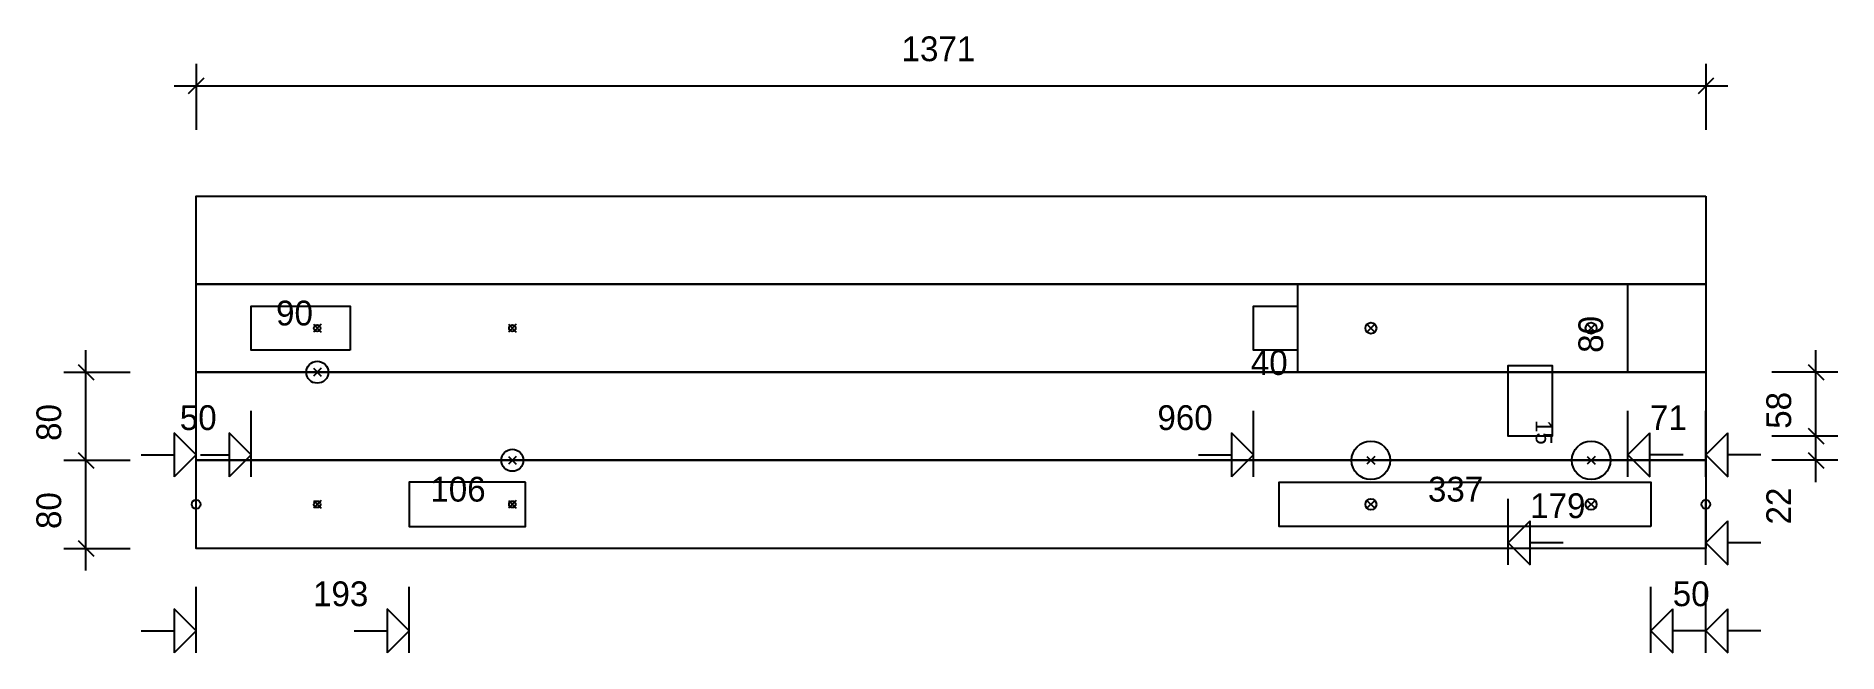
# Model space of a CAD drawing. Header units: millimetres. Extents: x -145 to 1491, y -95 to 465.
import ezdxf
from ezdxf.enums import TextEntityAlignment as Align

# ---------------------------------------------------------------- set-up
doc = ezdxf.new("R2010")
doc.units = ezdxf.units.MM
for name, color, linetype in [('1_EnPR', 7, 'CONTINUOUS'), ('CONTOUR', 7, 'CONTINUOUS'), ('CUT_HANDRAIL', 7, 'CONTINUOUS'), ('CUT_OPENING', 7, 'CONTINUOUS'), ('CUT_STEP', 7, 'CONTINUOUS'), ('CUT_STEPTEXT', 7, 'CONTINUOUS'), ('CUT_VANGTENON', 7, 'CONTINUOUS'), ('DIMLINES', 7, 'CONTINUOUS'), ('DIMLINESTEXT', 7, 'CONTINUOUS'), ('DRILLINGS', 7, 'CONTINUOUS')]:
    doc.layers.add(name, color=color, linetype=linetype)

msp = doc.modelspace()

# ---------------------------------------------------------------- linework, layer by layer
at = {"layer": '1_EnPR', "color": 0}
for centre in [(0, 40), (1370.684, 40)]:
    msp.add_circle(centre, 4, dxfattribs=at)
at = {"layer": 'CONTOUR', "color": 0, "linetype": '0'}
for points in [[(1370.684, 320), (1370.684, 240), (0, 240), (0, 320), (1370.684, 320)], [(1370.684, 240), (1370.684, 160), (0, 160), (0, 240), (1370.684, 240)], [(1370.684, 160), (1370.684, 80), (0, 80), (0, 160), (1370.684, 160)], [(1370.684, 80), (1370.684, 0), (0, 0), (0, 80), (1370.684, 80)]]:
    msp.add_lwpolyline(points, dxfattribs=at)
at = {"layer": 'CUT_HANDRAIL', "color": 1, "linetype": '1'}
for points in [[(140, 180.001), (95, 180.001), (50, 180.001), (50, 220.001), (140, 220.001), (140, 180.001)], [(1000, 220.001), (1000, 200.001), (1000, 180.001), (960, 180.001), (960, 220.001), (1000, 220.001)], [(299.19, 60), (246.274, 60), (193.359, 60), (193.359, 20), (299.19, 20), (299.19, 60)]]:
    msp.add_lwpolyline(points, dxfattribs=at)
at = {"layer": 'CUT_OPENING', "color": 1, "linetype": '1'}
msp.add_lwpolyline([(1000, 160), (1150, 160), (1300, 160), (1300, 240), (1000, 240), (1000, 160)], dxfattribs=at)
at = {"layer": 'CUT_STEP', "color": 1, "linetype": '1'}
msp.add_lwpolyline([(1231.25, 160), (1231.25, 131), (1231.25, 102), (1191.25, 102), (1191.25, 160), (1191.25, 166), (1231.25, 166), (1231.25, 160)], dxfattribs=at)
at = {"layer": 'CUT_VANGTENON', "color": 1, "linetype": '1'}
msp.add_lwpolyline([(1320.684, 20), (1152.002, 20), (983.32, 20), (983.32, 60), (1320.684, 60), (1320.684, 20)], dxfattribs=at)
at = {"layer": 'DIMLINES', "color": 0}
for p, q in [((7.071, 427.071), (-7.071, 412.929)), ((0, 440), (0, 380)), ((1377.755, 427.071), (1363.613, 412.929)), ((1370.684, 440), (1370.684, 380)), ((-20, 420), (1390.684, 420)), ((-100, 60), (-100, 180)), ((1470.684, 60), (1470.684, 180)), ((-107.071, 167.071), (-92.929, 152.929)), ((1463.613, 167.071), (1477.755, 152.929)), ((-120, 160), (-60, 160)), ((1490.684, 160), (1430.684, 160)), ((0, 65), (0, 125)), ((50, 65), (50, 125)), ((960, 65), (960, 125)), ((1300, 65), (1300, 125)), ((1370.684, 65), (1370.684, 125)), ((-100, -20), (-100, 100)), ((0, 85), (-20, 105)), ((-20, 105), (-20, 65)), ((50, 85), (30, 105)), ((30, 105), (30, 65)), ((960, 85), (940, 105)), ((940, 105), (940, 65)), ((1300, 85), (1320, 105)), ((1320, 65), (1320, 105)), ((1370.684, 85), (1390.684, 105)), ((1390.684, 65), (1390.684, 105)), ((1490.684, 102), (1430.684, 102)), ((1463.613, 109.071), (1477.755, 94.929)), ((-107.071, 87.071), (-92.929, 72.929)), ((-107.071, 87.071), (-92.929, 72.929)), ((-50, 85), (-20, 85)), ((0, 85), (-20, 65)), ((4, 85), (30, 85)), ((50, 85), (30, 65)), ((910, 85), (940, 85)), ((960, 85), (940, 65)), ((1300, 85), (1320, 65)), ((1350, 85), (1320, 85)), ((1370.684, 85), (1390.684, 65)), ((1420.684, 85), (1390.684, 85)), ((1463.613, 87.071), (1477.755, 72.929)), ((-120, 80), (-60, 80)), ((-120, 80), (-60, 80)), ((1490.684, 80), (1430.684, 80)), ((1191.25, -15), (1191.25, 45)), ((1370.684, -15), (1370.684, 45)), ((1191.25, 5), (1211.25, 25)), ((1211.25, -15), (1211.25, 25)), ((1370.684, 5), (1390.684, 25)), ((1390.684, -15), (1390.684, 25)), ((-120, 0), (-60, 0)), ((-107.071, 7.071), (-92.929, -7.071)), ((1191.25, 5), (1211.25, -15)), ((1241.25, 5), (1211.25, 5)), ((1370.684, 5), (1390.684, -15)), ((1420.684, 5), (1390.684, 5)), ((0, -95), (0, -35)), ((193.359, -95), (193.359, -35)), ((1320.684, -95), (1320.684, -35)), ((1370.684, -95), (1370.684, -35)), ((0, -75), (-20, -55)), ((-20, -55), (-20, -95)), ((193.359, -75), (173.359, -55)), ((173.359, -55), (173.359, -95)), ((1320.684, -75), (1340.684, -55)), ((1340.684, -95), (1340.684, -55)), ((1370.684, -75), (1390.684, -55)), ((1390.684, -95), (1390.684, -55)), ((-50, -75), (-20, -75)), ((0, -75), (-20, -95)), ((143.359, -75), (173.359, -75)), ((193.359, -75), (173.359, -95)), ((1320.684, -75), (1340.684, -95)), ((1370.684, -75), (1340.684, -75)), ((1370.684, -75), (1390.684, -95)), ((1420.684, -75), (1390.684, -75))]:
    msp.add_line(p, q, dxfattribs=at)
at = {"layer": 'DRILLINGS', "color": 3}
for p, q in [((113.536, 203.537), (106.464, 196.466)), ((106.466, 203.537), (113.534, 196.466)), ((290.626, 203.536), (283.555, 196.464)), ((283.556, 203.536), (290.625, 196.464)), ((1070.123, 203.536), (1063.051, 196.464)), ((1063.053, 203.536), (1070.121, 196.464)), ((1270.123, 203.536), (1263.051, 196.464)), ((1263.053, 203.536), (1270.121, 196.464)), ((113.536, 163.536), (106.464, 156.464)), ((106.466, 163.536), (113.534, 156.464)), ((290.626, 83.536), (283.555, 76.464)), ((283.556, 83.536), (290.625, 76.464)), ((1070.123, 83.536), (1063.051, 76.464)), ((1063.053, 83.536), (1070.121, 76.464)), ((1270.123, 83.536), (1263.051, 76.464)), ((1263.053, 83.536), (1270.121, 76.464)), ((113.536, 43.534), (106.464, 36.463)), ((106.466, 43.534), (113.534, 36.463)), ((290.626, 43.536), (283.555, 36.464)), ((283.556, 43.536), (290.625, 36.464)), ((1070.123, 43.536), (1063.051, 36.464)), ((1063.053, 43.536), (1070.121, 36.464)), ((1270.123, 43.536), (1263.051, 36.464)), ((1263.053, 43.536), (1270.121, 36.464))]:
    msp.add_line(p, q, dxfattribs=at)
for centre, radius in [((110, 200.001), 3), ((287.09, 200), 3), ((1066.587, 200), 5), ((1266.587, 200), 5), ((110, 160), 10), ((287.09, 80), 10), ((1066.587, 80), 17.5), ((1266.587, 80), 17.5), ((110, 39.999), 3), ((287.09, 40), 3), ((1066.587, 40), 5), ((1266.587, 40), 5)]:
    msp.add_circle(centre, radius, dxfattribs=at)

# ---------------------------------------------------------------- texts
at = {"layer": 'CUT_STEPTEXT'}
msp.add_text('15', height=15, rotation=270, dxfattribs=at).set_placement((1231.25, 116.5), align=Align.TOP_LEFT)
at = {"layer": 'DIMLINESTEXT'}
for s, p in [('1371', (640.539, 465)), ('90', (72.598, 225.001)), ('40', (957.598, 180.001)), ('50', (-14.803, 130)), ('960', (872.795, 130)), ('71', (1320, 130)), ('106', (212.672, 65)), ('337', (1118.4, 65)), ('179', (1211.25, 50)), ('193', (106.154, -30)), ('50', (1340.684, -30))]:
    msp.add_text(s, height=22.5, dxfattribs=at).set_placement(p, align=Align.TOP_LEFT)
for s, p in [('80', (1255, 177.598)), ('58', (1425.684, 108.598)), ('80', (-145, 97.598)), ('80', (-145, 17.598)), ('22', (1425.684, 21.697))]:
    msp.add_text(s, height=22.5, rotation=90, dxfattribs=at).set_placement(p, align=Align.TOP_LEFT)

doc.saveas('drawing.dxf')
